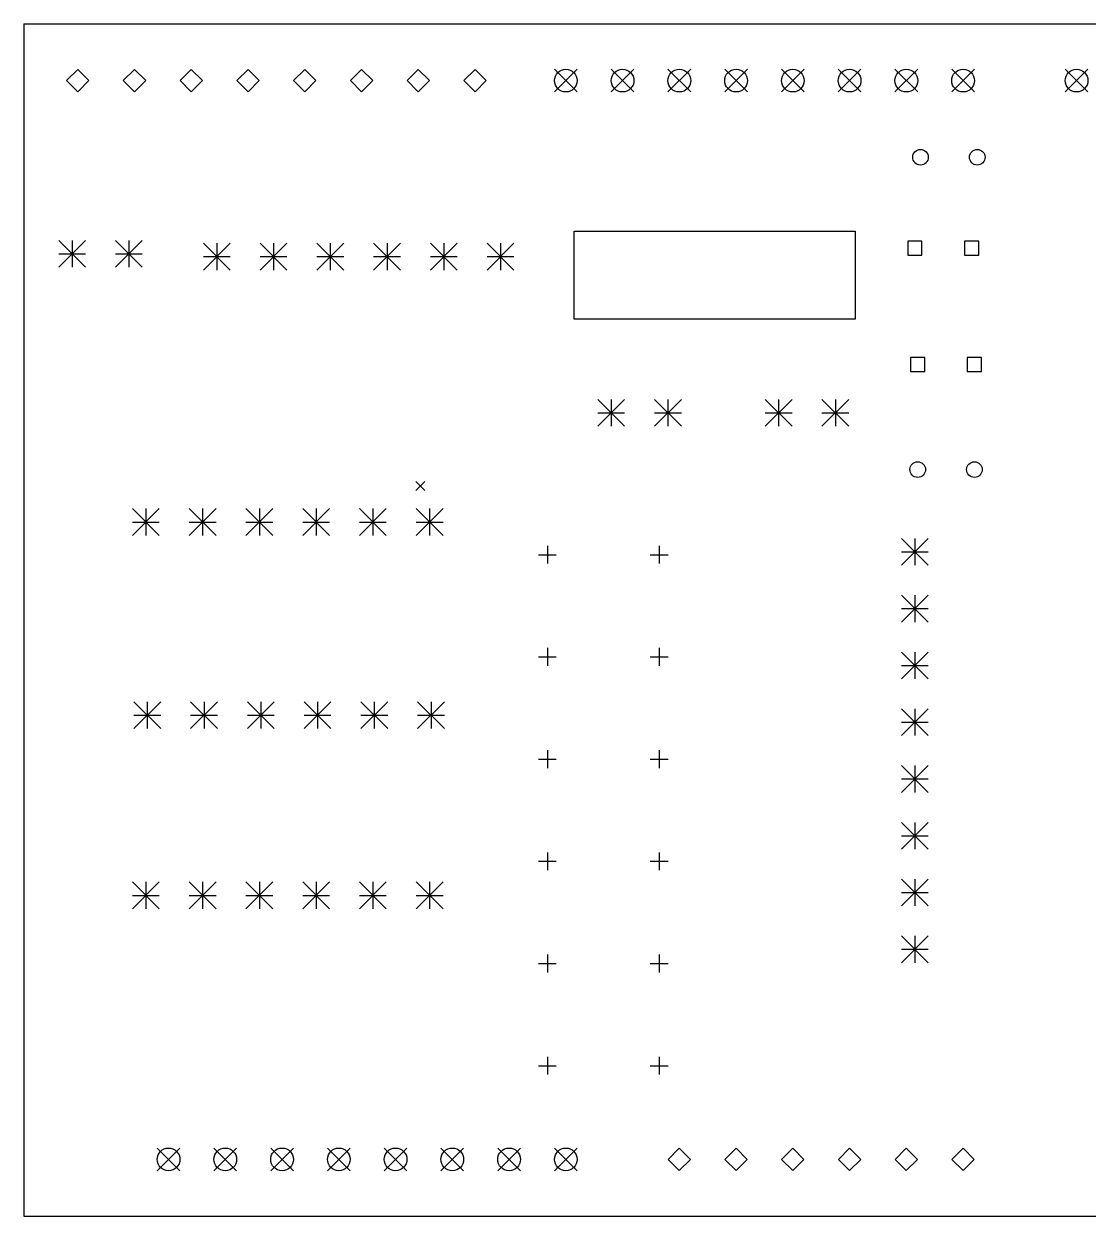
# Model space of a CAD drawing. Extents: x 123.6 to 222.8, y -157.6 to -68.3.
# Drawn here: x 124.8 to 172.5, y -121.7 to -68.3 of the extents above; entities that cross this region are included whole.
import ezdxf

# ---------------------------------------------------------------- set-up
doc = ezdxf.new("R2010")
doc.units = 0
doc.layers.add('BLACK', color=7, linetype='CONTINUOUS')

msp = doc.modelspace()

# ---------------------------------------------------------------- linework, layer by layer
at = {"layer": 'BLACK', "linetype": 'CONTINUOUS'}
for p, q in [((124.841, -68.326), (222.758, -68.326)), ((124.841, -68.326), (124.841, -121.666)), ((127.254, -70.366), (126.754, -70.866)), ((127.754, -70.866), (127.254, -70.366)), ((129.794, -70.366), (129.294, -70.866)), ((130.294, -70.866), (129.794, -70.366)), ((132.334, -70.366), (131.834, -70.866)), ((132.834, -70.866), (132.334, -70.366)), ((134.874, -70.366), (134.374, -70.866)), ((135.374, -70.866), (134.874, -70.366)), ((137.414, -70.366), (136.914, -70.866)), ((137.914, -70.866), (137.414, -70.366)), ((139.954, -70.366), (139.454, -70.866)), ((140.454, -70.866), (139.954, -70.366)), ((142.494, -70.366), (141.994, -70.866)), ((142.994, -70.866), (142.494, -70.366)), ((145.034, -70.366), (144.534, -70.866)), ((145.534, -70.866), (145.034, -70.366)), ((148.59, -70.358), (149.606, -71.374)), ((149.606, -70.358), (148.59, -71.374)), ((151.13, -70.358), (152.146, -71.374)), ((152.146, -70.358), (151.13, -71.374)), ((153.67, -70.358), (154.686, -71.374)), ((154.686, -70.358), (153.67, -71.374)), ((156.21, -70.358), (157.226, -71.374)), ((157.226, -70.358), (156.21, -71.374)), ((158.75, -70.358), (159.766, -71.374)), ((159.766, -70.358), (158.75, -71.374)), ((161.29, -70.358), (162.306, -71.374)), ((162.306, -70.358), (161.29, -71.374)), ((163.83, -70.358), (164.846, -71.374)), ((164.846, -70.358), (163.83, -71.374)), ((166.37, -70.358), (167.386, -71.374)), ((167.386, -70.358), (166.37, -71.374)), ((171.45, -70.358), (172.466, -71.374)), ((172.466, -70.358), (171.45, -71.374)), ((126.754, -70.866), (127.254, -71.366)), ((127.254, -71.366), (127.754, -70.866)), ((129.294, -70.866), (129.794, -71.366)), ((129.794, -71.366), (130.294, -70.866)), ((131.834, -70.866), (132.334, -71.366)), ((132.334, -71.366), (132.834, -70.866)), ((134.374, -70.866), (134.874, -71.366)), ((134.874, -71.366), (135.374, -70.866)), ((136.914, -70.866), (137.414, -71.366)), ((137.414, -71.366), (137.914, -70.866)), ((139.454, -70.866), (139.954, -71.366)), ((139.954, -71.366), (140.454, -70.866)), ((141.994, -70.866), (142.494, -71.366)), ((142.494, -71.366), (142.994, -70.866)), ((144.534, -70.866), (145.034, -71.366)), ((145.034, -71.366), (145.534, -70.866)), ((149.479, -77.597), (149.606, -77.597)), ((149.479, -81.534), (149.479, -77.597)), ((149.606, -77.597), (162.052, -77.597)), ((162.052, -77.597), (162.052, -81.534)), ((126.4, -78.013), (127.6, -79.213)), ((127.6, -78.013), (126.4, -79.213)), ((127, -78.013), (127, -79.213)), ((128.94, -78.013), (130.14, -79.213)), ((130.14, -78.013), (128.94, -79.213)), ((129.54, -78.013), (129.54, -79.213)), ((132.877, -78.14), (134.077, -79.34)), ((134.077, -78.14), (132.877, -79.34)), ((133.477, -78.14), (133.477, -79.34)), ((135.417, -78.14), (136.617, -79.34)), ((136.617, -78.14), (135.417, -79.34)), ((136.017, -78.14), (136.017, -79.34)), ((137.957, -78.14), (139.157, -79.34)), ((139.157, -78.14), (137.957, -79.34)), ((138.557, -78.14), (138.557, -79.34)), ((140.497, -78.14), (141.697, -79.34)), ((141.697, -78.14), (140.497, -79.34)), ((141.097, -78.14), (141.097, -79.34)), ((143.037, -78.14), (144.237, -79.34)), ((144.237, -78.14), (143.037, -79.34)), ((143.637, -78.14), (143.637, -79.34)), ((145.577, -78.14), (146.777, -79.34)), ((146.777, -78.14), (145.577, -79.34)), ((146.177, -78.14), (146.177, -79.34)), ((165.037, -78.0408), (164.401, -78.0408)), ((164.401, -78.0408), (164.401, -78.6772)), ((165.037, -78.6772), (165.037, -78.0408)), ((167.577, -78.0408), (166.941, -78.0408)), ((166.941, -78.0408), (166.941, -78.6772)), ((167.577, -78.6772), (167.577, -78.0408)), ((126.4, -78.613), (127.6, -78.613)), ((128.94, -78.613), (130.14, -78.613)), ((132.877, -78.74), (134.077, -78.74)), ((135.417, -78.74), (136.617, -78.74)), ((137.957, -78.74), (139.157, -78.74)), ((140.497, -78.74), (141.697, -78.74)), ((143.037, -78.74), (144.237, -78.74)), ((145.577, -78.74), (146.777, -78.74)), ((164.401, -78.6772), (165.037, -78.6772)), ((166.941, -78.6772), (167.577, -78.6772)), ((162.052, -81.534), (149.479, -81.534)), ((165.164, -83.2478), (164.528, -83.2478)), ((164.528, -83.2478), (164.528, -83.8842)), ((165.164, -83.8842), (165.164, -83.2478)), ((167.704, -83.2478), (167.068, -83.2478)), ((167.068, -83.2478), (167.068, -83.8842)), ((167.704, -83.8842), (167.704, -83.2478)), ((164.528, -83.8842), (165.164, -83.8842)), ((167.068, -83.8842), (167.704, -83.8842)), ((150.53, -85.125), (151.73, -86.325)), ((151.73, -85.125), (150.53, -86.325)), ((151.13, -85.125), (151.13, -86.325)), ((153.07, -85.125), (154.27, -86.325)), ((154.27, -85.125), (153.07, -86.325)), ((153.67, -85.125), (153.67, -86.325)), ((158.023, -85.125), (159.223, -86.325)), ((159.223, -85.125), (158.023, -86.325)), ((158.623, -85.125), (158.623, -86.325)), ((160.563, -85.125), (161.763, -86.325)), ((161.763, -85.125), (160.563, -86.325)), ((161.163, -85.125), (161.163, -86.325)), ((150.53, -85.725), (151.73, -85.725)), ((153.07, -85.725), (154.27, -85.725)), ((158.023, -85.725), (159.223, -85.725)), ((160.563, -85.725), (161.763, -85.725)), ((142.388, -88.7997), (142.788, -89.1997)), ((142.788, -88.7997), (142.388, -89.1997)), ((129.702, -90.0145), (130.902, -91.2145)), ((130.902, -90.0145), (129.702, -91.2145)), ((130.302, -90.0145), (130.302, -91.2145)), ((132.242, -90.0145), (133.442, -91.2145)), ((133.442, -90.0145), (132.242, -91.2145)), ((132.842, -90.0145), (132.842, -91.2145)), ((134.782, -90.0145), (135.982, -91.2145)), ((135.982, -90.0145), (134.782, -91.2145)), ((135.382, -90.0145), (135.382, -91.2145)), ((137.322, -90.0145), (138.522, -91.2145)), ((138.522, -90.0145), (137.322, -91.2145)), ((137.922, -90.0145), (137.922, -91.2145)), ((139.862, -90.0145), (141.062, -91.2145)), ((141.062, -90.0145), (139.862, -91.2145)), ((140.462, -90.0145), (140.462, -91.2145)), ((142.402, -90.0145), (143.602, -91.2145)), ((143.602, -90.0145), (142.402, -91.2145)), ((143.002, -90.0145), (143.002, -91.2145)), ((129.702, -90.6145), (130.902, -90.6145)), ((132.242, -90.6145), (133.442, -90.6145)), ((134.782, -90.6145), (135.982, -90.6145)), ((137.322, -90.6145), (138.522, -90.6145)), ((139.862, -90.6145), (141.062, -90.6145)), ((142.402, -90.6145), (143.602, -90.6145)), ((148.272, -91.675), (148.272, -92.475)), ((153.272, -91.675), (153.272, -92.475)), ((164.119, -91.348), (165.319, -92.548)), ((165.319, -91.348), (164.119, -92.548)), ((164.719, -91.348), (164.719, -92.548)), ((147.872, -92.075), (148.672, -92.075)), ((152.872, -92.075), (153.672, -92.075)), ((164.119, -91.948), (165.319, -91.948)), ((164.119, -93.888), (165.319, -95.088)), ((165.319, -93.888), (164.119, -95.088)), ((164.719, -93.888), (164.719, -95.088)), ((164.119, -94.488), (165.319, -94.488)), ((148.272, -96.247), (148.272, -97.047)), ((153.272, -96.247), (153.272, -97.047)), ((164.119, -96.428), (165.319, -97.628)), ((165.319, -96.428), (164.119, -97.628)), ((164.719, -96.428), (164.719, -97.628)), ((147.872, -96.647), (148.672, -96.647)), ((152.872, -96.647), (153.672, -96.647)), ((164.119, -97.028), (165.319, -97.028)), ((129.766, -98.6505), (130.966, -99.8505)), ((130.966, -98.6505), (129.766, -99.8505)), ((130.366, -98.6505), (130.366, -99.8505)), ((132.306, -98.6505), (133.506, -99.8505)), ((133.506, -98.6505), (132.306, -99.8505)), ((132.906, -98.6505), (132.906, -99.8505)), ((134.846, -98.6505), (136.046, -99.8505)), ((136.046, -98.6505), (134.846, -99.8505)), ((135.446, -98.6505), (135.446, -99.8505)), ((137.386, -98.6505), (138.586, -99.8505)), ((138.586, -98.6505), (137.386, -99.8505)), ((137.986, -98.6505), (137.986, -99.8505)), ((139.926, -98.6505), (141.126, -99.8505)), ((141.126, -98.6505), (139.926, -99.8505)), ((140.526, -98.6505), (140.526, -99.8505)), ((142.466, -98.6505), (143.666, -99.8505)), ((143.666, -98.6505), (142.466, -99.8505)), ((143.066, -98.6505), (143.066, -99.8505)), ((164.119, -98.968), (165.319, -100.168)), ((165.319, -98.968), (164.119, -100.168)), ((164.719, -98.968), (164.719, -100.168)), ((129.766, -99.2505), (130.966, -99.2505)), ((132.306, -99.2505), (133.506, -99.2505)), ((134.846, -99.2505), (136.046, -99.2505)), ((137.386, -99.2505), (138.586, -99.2505)), ((139.926, -99.2505), (141.126, -99.2505)), ((142.466, -99.2505), (143.666, -99.2505)), ((164.119, -99.568), (165.319, -99.568)), ((147.872, -101.219), (148.672, -101.219)), ((148.272, -100.819), (148.272, -101.619)), ((152.872, -101.219), (153.672, -101.219)), ((153.272, -100.819), (153.272, -101.619)), ((164.119, -101.508), (165.319, -102.708)), ((165.319, -101.508), (164.119, -102.708)), ((164.719, -101.508), (164.719, -102.708)), ((164.119, -102.108), (165.319, -102.108)), ((164.119, -104.048), (165.319, -105.248)), ((165.319, -104.048), (164.119, -105.248)), ((164.719, -104.048), (164.719, -105.248)), ((164.119, -104.648), (165.319, -104.648)), ((148.272, -105.391), (148.272, -106.191)), ((153.272, -105.391), (153.272, -106.191)), ((147.872, -105.791), (148.672, -105.791)), ((152.872, -105.791), (153.672, -105.791)), ((164.119, -106.588), (165.319, -107.788)), ((165.319, -106.588), (164.119, -107.788)), ((164.719, -106.588), (164.719, -107.788)), ((129.702, -106.715), (130.902, -107.915)), ((130.902, -106.715), (129.702, -107.915)), ((130.302, -106.715), (130.302, -107.915)), ((132.242, -106.715), (133.442, -107.915)), ((133.442, -106.715), (132.242, -107.915)), ((132.842, -106.715), (132.842, -107.915)), ((134.782, -106.715), (135.982, -107.915)), ((135.982, -106.715), (134.782, -107.915)), ((135.382, -106.715), (135.382, -107.915)), ((137.322, -106.715), (138.522, -107.915)), ((138.522, -106.715), (137.322, -107.915)), ((137.922, -106.715), (137.922, -107.915)), ((139.862, -106.715), (141.062, -107.915)), ((141.062, -106.715), (139.862, -107.915)), ((140.462, -106.715), (140.462, -107.915)), ((142.402, -106.715), (143.602, -107.915)), ((143.602, -106.715), (142.402, -107.915)), ((143.002, -106.715), (143.002, -107.915)), ((164.119, -107.188), (165.319, -107.188)), ((129.702, -107.315), (130.902, -107.315)), ((132.242, -107.315), (133.442, -107.315)), ((134.782, -107.315), (135.982, -107.315)), ((137.322, -107.315), (138.522, -107.315)), ((139.862, -107.315), (141.062, -107.315)), ((142.402, -107.315), (143.602, -107.315)), ((164.119, -109.128), (165.319, -110.328)), ((165.319, -109.128), (164.119, -110.328)), ((164.719, -109.128), (164.719, -110.328)), ((164.119, -109.728), (165.319, -109.728)), ((147.872, -110.363), (148.672, -110.363)), ((148.272, -109.963), (148.272, -110.763)), ((152.872, -110.363), (153.672, -110.363)), ((153.272, -109.963), (153.272, -110.763)), ((148.272, -114.535), (148.272, -115.335)), ((153.272, -114.535), (153.272, -115.335)), ((147.872, -114.935), (148.672, -114.935)), ((152.872, -114.935), (153.672, -114.935)), ((130.81, -118.618), (131.826, -119.634)), ((131.826, -118.618), (130.81, -119.634)), ((133.35, -118.618), (134.366, -119.634)), ((134.366, -118.618), (133.35, -119.634)), ((135.89, -118.618), (136.906, -119.634)), ((136.906, -118.618), (135.89, -119.634)), ((138.43, -118.618), (139.446, -119.634)), ((139.446, -118.618), (138.43, -119.634)), ((140.97, -118.618), (141.986, -119.634)), ((141.986, -118.618), (140.97, -119.634)), ((143.51, -118.618), (144.526, -119.634)), ((144.526, -118.618), (143.51, -119.634)), ((146.05, -118.618), (147.066, -119.634)), ((147.066, -118.618), (146.05, -119.634)), ((148.59, -118.618), (149.606, -119.634)), ((149.606, -118.618), (148.59, -119.634)), ((154.178, -118.626), (153.678, -119.126)), ((154.678, -119.126), (154.178, -118.626)), ((156.718, -118.626), (156.218, -119.126)), ((157.218, -119.126), (156.718, -118.626)), ((159.258, -118.626), (158.758, -119.126)), ((159.758, -119.126), (159.258, -118.626)), ((161.798, -118.626), (161.298, -119.126)), ((162.298, -119.126), (161.798, -118.626)), ((164.338, -118.626), (163.838, -119.126)), ((164.838, -119.126), (164.338, -118.626)), ((166.878, -118.626), (166.378, -119.126)), ((167.378, -119.126), (166.878, -118.626)), ((153.678, -119.126), (154.178, -119.626)), ((154.178, -119.626), (154.678, -119.126)), ((156.218, -119.126), (156.718, -119.626)), ((156.718, -119.626), (157.218, -119.126)), ((158.758, -119.126), (159.258, -119.626)), ((159.258, -119.626), (159.758, -119.126)), ((161.298, -119.126), (161.798, -119.626)), ((161.798, -119.626), (162.298, -119.126)), ((163.838, -119.126), (164.338, -119.626)), ((164.338, -119.626), (164.838, -119.126)), ((166.378, -119.126), (166.878, -119.626)), ((166.878, -119.626), (167.378, -119.126)), ((124.841, -121.666), (222.631, -121.666))]:
    msp.add_line(p, q, dxfattribs=at)
at = {"layer": 'BLACK'}
for centre, radius in [((149.098, -70.866), 0.508), ((151.638, -70.866), 0.508), ((154.178, -70.866), 0.508), ((156.718, -70.866), 0.508), ((159.258, -70.866), 0.508), ((161.798, -70.866), 0.508), ((164.338, -70.866), 0.508), ((166.878, -70.866), 0.508), ((171.958, -70.866), 0.508), ((164.973, -74.295), 0.35), ((167.513, -74.295), 0.35), ((164.846, -88.265), 0.35), ((167.386, -88.265), 0.35), ((131.318, -119.126), 0.508), ((133.858, -119.126), 0.508), ((136.398, -119.126), 0.508), ((138.938, -119.126), 0.508), ((141.478, -119.126), 0.508), ((144.018, -119.126), 0.508), ((146.558, -119.126), 0.508), ((149.098, -119.126), 0.508)]:
    msp.add_circle(centre, radius, dxfattribs=at)

doc.saveas('drawing.dxf')
